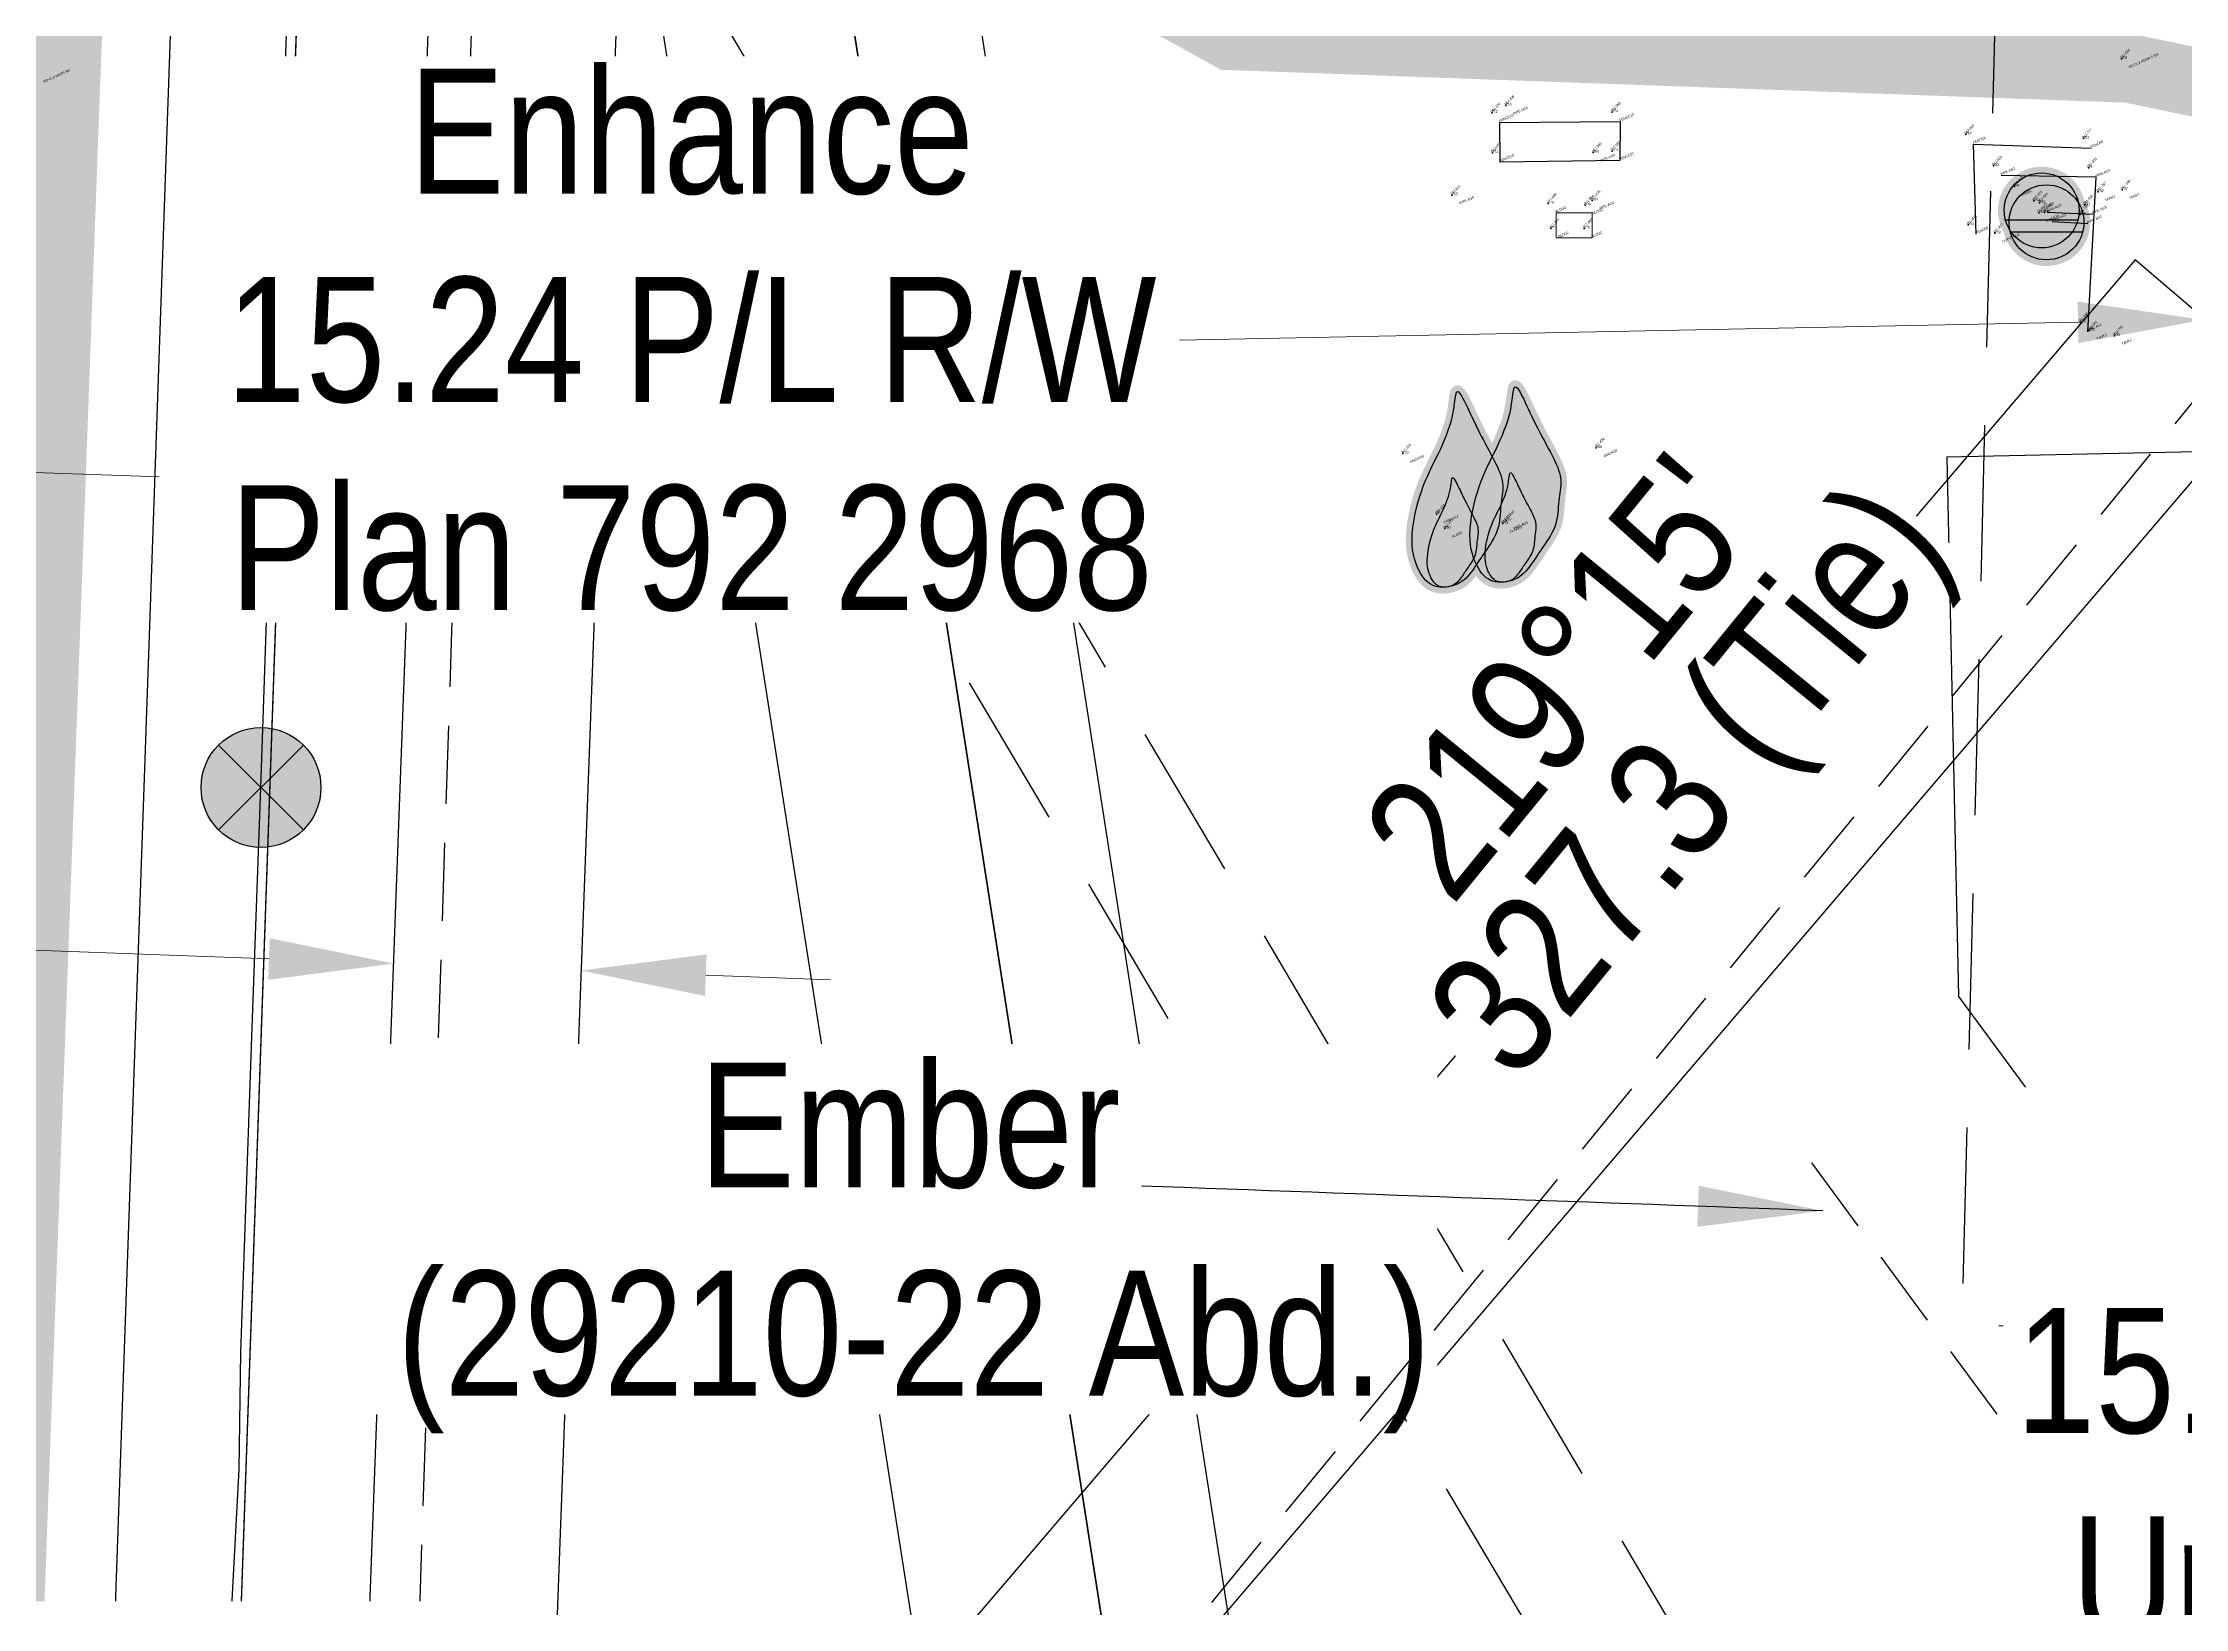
# Model space of a CAD drawing. Extents: x 337432 to 345408, y 5808486 to 5816348.
# Drawn here: x 337715.9 to 337887.4, y 5812136.5 to 5812261.9 of the extents above; entities that cross this region are included whole.
import ezdxf

# ---------------------------------------------------------------- set-up
doc = ezdxf.new("R2010")
doc.units = 0
doc.header["$LTSCALE"] = 5
doc.header["$PDSIZE"] = 0.5
for name, pattern in [('foc-ACCESSROAD', [3.75, 2.5, -1.25]), ('foc-FLOWLINE', [3.75, 2.5, -1.25]), ('foc-TIELINE', [1.875, 1.25, -0.625]), ('POWERLINE5', [7.8, 2.4, -0.6, 0.6, -0.6, 0.6, -0.6, 2.4]), ('UG_PIPE', [1.875, 1.25, -0.625])]:
    doc.linetypes.add(name, pattern=pattern)
doc.layers.get('Defpoints').update_dxf_attribs({"color": 9})
for name, color, linetype in [('AS-FENCE', 48, 'foc-FENCE'), ('AS-PIPE-AG', 44, 'Continuous'), ('AS-PIPE-UG', 44, 'UG_PIPE'), ('AS-PIPE-UG-T', 44, 'Continuous'), ('AS-POWER', 104, 'foc-POWER'), ('AS-POWER-EXISTING', 72, 'POWERLINE5'), ('AS-ROADS', 254, 'Continuous'), ('AS-SYMBOL', 7, 'Continuous'), ('C-FLOWLINE', 13, 'foc-FLOWLINE'), ('C-RW', 13, 'Continuous'), ('C-WS', 13, 'foc-ACCESSROAD'), ('F-RW', 190, 'Continuous'), ('L-BD', 7, 'Continuous'), ('L-SEC', 7, 'Continuous'), ('L-TIE', 7, 'foc-TIELINE'), ('L-TITLEDB', 4, 'Continuous')]:
    doc.layers.add(name, color=color, linetype=linetype)
for name, color, linetype, lineweight in [('AS-GENERAL', 48, 'Continuous', 18), ('C-FLOWLINE-T', 13, 'Continuous', 9), ('C-RW-T', 13, 'Continuous', 9), ('F-FLOWLINE-T', 190, 'Continuous', 9), ('F-RW-T', 190, 'Continuous', 9)]:
    doc.layers.add(name, color=color, linetype=linetype, lineweight=lineweight)
for name, color, linetype, plot in [('Z-DESCRIPTION-1409-18', 21, 'Continuous', False), ('Z-ELEVATION-1409-18', 21, 'Continuous', False), ('Z-MSPOINT-1409-18', 21, 'Continuous', False), ('Z-POINTNUMBER-1409-18', 21, 'Continuous', False)]:
    doc.layers.add(name, color=color, linetype=linetype, plot=plot)
doc.styles.add('80CG', font='', dxfattribs={"height": 10})
doc.styles.add('80L', font='', dxfattribs={"height": 10})
doc.styles.add('DESCRIPTION', font='', dxfattribs={"height": 2.5})
doc.styles.add('ELEVATION', font='', dxfattribs={"height": 2.5})
doc.styles.add('foc-LtypeFont', font='', dxfattribs={"height": 7.35})
doc.styles.add('POINTNUMBER', font='', dxfattribs={"height": 2.5})
doc.styles.get('80CG').set_extended_font_data('Arial Narrow')
doc.styles.get('80L').set_extended_font_data('Arial Narrow')
doc.styles.get('DESCRIPTION').set_extended_font_data('Arial Narrow')
doc.styles.get('ELEVATION').set_extended_font_data('Arial Narrow')
doc.styles.get('foc-LtypeFont').set_extended_font_data('Arial Narrow')
doc.styles.get('POINTNUMBER').set_extended_font_data('Arial Narrow')
doc.linetypes.add('foc-FENCE', pattern='A,10,-1,["X",foc-LtypeFont,S=0.2,R=0,X=-0.625,Y=-0.75],-1.24', length=12.24)
doc.linetypes.add('foc-POWER', pattern='A,6,-1,["P",foc-LtypeFont,S=0.2,R=0,X=-0.625,Y=-0.75],-1.24,4', length=12.24)
doc.linetypes.add('foc-POWER-NOLINE', pattern='A,0,-4,["P",foc-LtypeFont,S=0.2,R=0,X=-0.625,Y=-0.75],-8.24', length=12.24)
doc.dimstyles.new('Compass 5 000', dxfattribs={"dimscale": 5, "dimtxt": 9, "dimasz": 2, "dimexe": 0.2, "dimexo": 0.0625, "dimgap": 0.5, "dimtad": 0, "dimtih": 1, "dimtoh": 1, "dimzin": 0, "dimdsep": 46, "dimtxsty": '80CG', "dimcen": 0.1, "dimse1": 1, "dimse2": 1, "dimclrd": 256, "dimclrt": 256, "dimaunit": 1, "dimadec": 4, "dimazin": 0, "dimtfac": 0.06, "dimtofl": 0, "dimtmove": 0, "dimatfit": 1, "dimfxl": 0.2, "dimtolj": 1, "dimtzin": 0, "dimlwd": -1, "dimarcsym": 0})

# ---------------------------------------------------------------- blocks, each defined once
blk = doc.blocks.new('*D94')
at = {"layer": 'C-FLOWLINE-T', "transparency": 16777216}
for p, q in [((337759.58, 5812301.5), (337768.18, 5812306.59)), ((337733.7, 5812286.2), (337695.27, 5812263.47)), ((337695.27, 5812263.47), (337685.27, 5812263.47))]:
    blk.add_line(p, q, dxfattribs=at)
for points in [[(337758.73, 5812302.94), (337760.42, 5812300.07), (337750.97, 5812296.41)], [(337732.85, 5812287.63), (337734.55, 5812284.76), (337742.31, 5812291.29)]]:
    blk.add_solid(points, dxfattribs=at)
at = {"layer": 'Defpoints', "color": 0, "transparency": 16777216}
for p in [(337742.31, 5812291.29), (337821.45, 5812177.24), (337812.79, 5812172.12)]:
    blk.add_point(p, dxfattribs=at)
at = {"layer": 'C-FLOWLINE-T', "transparency": 16777216, "insert": (337630.27, 5812263.47), "char_height": 10, "attachment_point": 5, "style": '80CG', "bg_fill": 3, "box_fill_scale": 1.1, "bg_fill_color": 256, "bg_fill_true_color": 13158600, "bg_fill_transparency": 0}
blk.add_mtext('\\A1;Enhance\\P10.06 Flow Line R/W', dxfattribs=at)
blk = doc.blocks.new('*D129')
at = {"layer": 'C-RW-T', "transparency": 16777216}
for p, q in [((337914.03, 5812240.19), (337924.03, 5812240.39)), ((337878.83, 5812239.49), (337806.88, 5812238.05))]:
    blk.add_line(p, q, dxfattribs=at)
for points in [[(337914, 5812241.86), (337914.06, 5812238.52), (337904.03, 5812239.99)], [(337878.8, 5812241.15), (337878.86, 5812237.82), (337888.83, 5812239.69)]]:
    blk.add_solid(points, dxfattribs=at)
at = {"layer": 'Defpoints', "color": 0, "transparency": 16777216}
for p in [(337888.83, 5812239.69), (337890.76, 5812143.4), (337905.96, 5812143.7)]:
    blk.add_point(p, dxfattribs=at)
at = {"layer": 'C-RW-T', "transparency": 16777216, "insert": (337767.8, 5812238.05), "char_height": 10, "attachment_point": 5, "style": '80CG', "bg_fill": 3, "box_fill_scale": 1.1, "bg_fill_color": 256, "bg_fill_true_color": 13158600, "bg_fill_transparency": 0}
blk.add_mtext('\\A1;Enhance\\P15.24 P/L R/W\\PPlan 792 2968', dxfattribs=at)
blk = doc.blocks.new('*D154')
at = {"layer": 'C-RW-T', "transparency": 16777216}
for p, q in [((337798.7, 5812111.7), (337808.58, 5812113.29)), ((337764.15, 5812106.15), (337754.28, 5812104.56))]:
    blk.add_line(p, q, dxfattribs=at)
for points in [[(337798.44, 5812113.35), (337798.97, 5812110.06), (337788.83, 5812110.12)], [(337763.89, 5812107.79), (337764.41, 5812104.5), (337774.02, 5812107.74)]]:
    blk.add_solid(points, dxfattribs=at)
at = {"layer": 'Defpoints', "color": 0, "transparency": 16777216}
for p in [(337774.02, 5812107.74), (337789.66, 5812104.93), (337774.86, 5812102.55)]:
    blk.add_point(p, dxfattribs=at)
at = {"layer": 'C-RW-T', "transparency": 16777216, "insert": (337715.19, 5812104.56), "char_height": 10, "attachment_point": 5, "style": '80CG', "bg_fill": 3, "box_fill_scale": 1.1, "bg_fill_color": 256, "bg_fill_true_color": 13158600, "bg_fill_transparency": 0}
blk.add_mtext('\\A1;Enhance\\P15.00 P/L R/W\\PUnregistered\\PBy Compass', dxfattribs=at)
blk = doc.blocks.new('*D171')
at = {"layer": 'C-RW-T', "transparency": 16777216}
for p, q in [((337963.76, 5812245.29), (337964.11, 5812255.28)), ((337962.5, 5812210.31), (337960.18, 5812145.72)), ((337960.18, 5812145.72), (337950.18, 5812145.72))]:
    blk.add_line(p, q, dxfattribs=at)
for points in [[(337962.09, 5812245.35), (337965.42, 5812245.23), (337963.4, 5812235.3)], [(337960.83, 5812210.37), (337964.17, 5812210.25), (337962.86, 5812220.31)]]:
    blk.add_solid(points, dxfattribs=at)
at = {"layer": 'Defpoints', "color": 0, "transparency": 16777216}
for p in [(337963.4, 5812235.3), (337997.21, 5812234.08), (337996.67, 5812219.09)]:
    blk.add_point(p, dxfattribs=at)
at = {"layer": 'C-RW-T', "transparency": 16777216, "insert": (337911.09, 5812145.72), "char_height": 10, "attachment_point": 5, "style": '80CG', "bg_fill": 3, "box_fill_scale": 1.1, "bg_fill_color": 256, "bg_fill_true_color": 13158600, "bg_fill_transparency": 0}
blk.add_mtext('\\A1;Enhance \\P15.00 P/L R/W\\PUnregistered \\PBy Compass', dxfattribs=at)
blk = doc.blocks.new('*D181')
at = {"layer": 'Defpoints', "color": 0, "transparency": 16777216}
for p in [(337695.17, 5812228.16), (337691.97, 5812136.97), (337702.02, 5812136.61)]:
    blk.add_point(p, dxfattribs=at)
at = {"layer": 'F-FLOWLINE-T', "transparency": 16777216}
for p, q in [((337685.17, 5812228.51), (337663.87, 5812229.26)), ((337715.21, 5812227.46), (337725.21, 5812227.11))]:
    blk.add_line(p, q, dxfattribs=at)
for points in [[(337685.23, 5812230.18), (337685.11, 5812226.85), (337695.17, 5812228.16)], [(337715.27, 5812229.13), (337715.15, 5812225.79), (337705.22, 5812227.81)]]:
    blk.add_solid(points, dxfattribs=at)
at = {"layer": 'F-FLOWLINE-T', "transparency": 16777216, "insert": (337608.87, 5812229.26), "char_height": 10, "attachment_point": 5, "style": '80CG'}
blk.add_mtext('\\A1;10.06 Flow Line R/W', dxfattribs=at)
blk = doc.blocks.new('*D190')
at = {"layer": 'Defpoints', "color": 0, "transparency": 16777216}
for p in [(337744.47, 5812201.78), (337759.47, 5812201.23), (337758.96, 5812187.59)]:
    blk.add_point(p, dxfattribs=at)
at = {"layer": 'F-RW-T', "transparency": 16777216}
for p, q in [((337733.97, 5812188.52), (337683.82, 5812190.38)), ((337768.95, 5812187.22), (337778.95, 5812186.85))]:
    blk.add_line(p, q, dxfattribs=at)
for points in [[(337734.03, 5812190.18), (337733.91, 5812186.85), (337743.96, 5812188.15)], [(337769.02, 5812188.88), (337768.89, 5812185.55), (337758.96, 5812187.59)]]:
    blk.add_solid(points, dxfattribs=at)
at = {"layer": 'F-RW-T', "transparency": 16777216, "insert": (337644.73, 5812190.38), "char_height": 10, "attachment_point": 5, "style": '80CG'}
blk.add_mtext('\\A1;Chain Lakes\\P15.00 P/L R/W\\PPlan 032 1852', dxfattribs=at)
blk = doc.blocks.new('FLARE')
h = blk.add_hatch(color=255)
h.dxf.hatch_style = 1
h.paths.add_polyline_path([(0.163, 2.409, 0.114147), (0.125, 2.434), (0.109, 2.439, 0.261551), (0.012, 2.423), (0, 2.413, 0.131268), (-0.031, 2.371), (-0.04, 2.346, 0.041497), (-0.045, 2.33), (-0.053, 2.292, 0.015174), (-0.054, 2.286), (-0.061, 2.237, 0.004376), (-0.061, 2.236), (-0.068, 2.178), (-0.077, 2.114), (-0.087, 2.047), (-0.101, 1.977), (-0.118, 1.906), (-0.14, 1.833), (-0.165, 1.759), (-0.193, 1.684), (-0.223, 1.609), (-0.256, 1.534), (-0.289, 1.46), (-0.324, 1.388), (-0.358, 1.317), (-0.393, 1.247, 0.000505), (-0.393, 1.247), (-0.428, 1.176, 0.002398), (-0.428, 1.175), (-0.463, 1.104, 0.004177), (-0.464, 1.102), (-0.497, 1.029, 0.005735), (-0.498, 1.027), (-0.531, 0.951, 0.006994), (-0.532, 0.948), (-0.564, 0.869, 0.00791), (-0.565, 0.866), (-0.596, 0.781, 0.008323), (-0.597, 0.778), (-0.627, 0.688, 0.008095), (-0.628, 0.684), (-0.656, 0.59, 0.008067), (-0.656, 0.587), (-0.682, 0.489, 0.008387), (-0.682, 0.486), (-0.704, 0.386, 0.009056), (-0.705, 0.383), (-0.723, 0.283, 0.010123), (-0.724, 0.279), (-0.738, 0.181, 0.011689), (-0.739, 0.176), (-0.748, 0.081, 0.013925), (-0.748, 0.075), (-0.752, -0.017, 0.016488), (-0.752, -0.023), (-0.749, -0.11, 0.017255), (-0.749, -0.117), (-0.741, -0.198, 0.01735), (-0.74, -0.205), (-0.728, -0.28, 0.017311), (-0.726, -0.287), (-0.71, -0.357, 0.01715), (-0.708, -0.364), (-0.687, -0.429, 0.016886), (-0.685, -0.435), (-0.662, -0.495, 0.016546), (-0.659, -0.501), (-0.634, -0.556, 0.016164), (-0.631, -0.562), (-0.604, -0.611, 0.016329), (-0.6, -0.617), (-0.572, -0.661, 0.018828), (-0.568, -0.667), (-0.538, -0.707, 0.022087), (-0.533, -0.714), (-0.502, -0.748, 0.025345), (-0.495, -0.755), (-0.463, -0.785, 0.028234), (-0.454, -0.792), (-0.42, -0.817, 0.030298), (-0.409, -0.823), (-0.373, -0.843, 0.031129), (-0.362, -0.848), (-0.324, -0.864, 0.030544), (-0.312, -0.867), (-0.272, -0.878, 0.028465), (-0.26, -0.88), (-0.217, -0.887, 0.025311), (-0.207, -0.888), (-0.162, -0.89, 0.02283), (-0.153, -0.89), (-0.107, -0.887, 0.021226), (-0.099, -0.887), (-0.052, -0.88, 0.020401), (-0.044, -0.879), (0.002, -0.869, 0.020299), (0.01, -0.867), (0.055, -0.853, 0.020911), (0.063, -0.85), (0.106, -0.833, 0.022277), (0.114, -0.83), (0.154, -0.809, 0.023712), (0.163, -0.804), (0.2, -0.781, 0.022408), (0.207, -0.776), (0.242, -0.749, 0.01993), (0.248, -0.744), (0.28, -0.716, 0.017146), (0.285, -0.711), (0.314, -0.68, 0.014211), (0.318, -0.676), (0.345, -0.645, 0.011221), (0.348, -0.641), (0.374, -0.609, 0.008212), (0.376, -0.606), (0.4, -0.573, 0.005172), (0.402, -0.571), (0.425, -0.538, 0.002523), (0.425, -0.537), (0.448, -0.505, 0.001671), (0.448, -0.504), (0.47, -0.472, 0.001229), (0.471, -0.472), (0.492, -0.439, 0.00075), (0.493, -0.439), (0.514, -0.406, 0.00026), (0.515, -0.406), (0.537, -0.373), (0.56, -0.339), (0.583, -0.304), (0.608, -0.267), (0.634, -0.229, 0.001311), (0.634, -0.228), (0.661, -0.188, 0.003726), (0.662, -0.187), (0.689, -0.145, 0.006065), (0.691, -0.143), (0.717, -0.101, 0.008452), (0.719, -0.098), (0.744, -0.054, 0.010991), (0.746, -0.05), (0.77, -0.005, 0.013767), (0.772, 0), (0.793, 0.046, 0.016839), (0.795, 0.053), (0.813, 0.099, 0.019104), (0.815, 0.107), (0.829, 0.154, 0.016987), (0.83, 0.161), (0.841, 0.209, 0.013636), (0.842, 0.214), (0.849, 0.263, 0.010244), (0.85, 0.267), (0.855, 0.315, 0.006846), (0.856, 0.317), (0.86, 0.365, 0.003419), (0.86, 0.367), (0.863, 0.414), (0.867, 0.46), (0.871, 0.503), (0.876, 0.545), (0.881, 0.586), (0.887, 0.628, 0.001278), (0.887, 0.629), (0.893, 0.67, 0.004735), (0.893, 0.672), (0.898, 0.712, 0.008354), (0.899, 0.715), (0.902, 0.755, 0.012059), (0.902, 0.76), (0.904, 0.8, 0.015712), (0.904, 0.806), (0.903, 0.846, 0.018457), (0.903, 0.853), (0.899, 0.893, 0.018102), (0.898, 0.9), (0.891, 0.94, 0.016533), (0.89, 0.946), (0.88, 0.987, 0.014576), (0.878, 0.992), (0.866, 1.034, 0.012435), (0.864, 1.038), (0.849, 1.081, 0.010283), (0.847, 1.085), (0.829, 1.13, 0.00824), (0.828, 1.133), (0.807, 1.18, 0.00638), (0.806, 1.182), (0.782, 1.232, 0.004735), (0.781, 1.234), (0.755, 1.286, 0.003388), (0.755, 1.287), (0.727, 1.341, 0.002345), (0.726, 1.342), (0.697, 1.398, 0.001492), (0.696, 1.399), (0.666, 1.455, 0.000746), (0.666, 1.456), (0.635, 1.513), (0.604, 1.569), (0.575, 1.625), (0.546, 1.678), (0.52, 1.729), (0.495, 1.779), (0.471, 1.827), (0.448, 1.875), (0.425, 1.923), (0.401, 1.973), (0.377, 2.023), (0.353, 2.076, 0.000332), (0.353, 2.076), (0.327, 2.132, 0.001849), (0.326, 2.132), (0.3, 2.188, 0.0038), (0.299, 2.189), (0.273, 2.242, 0.006473), (0.272, 2.244), (0.246, 2.293, 0.010865), (0.244, 2.297), (0.22, 2.338, 0.019524), (0.215, 2.345), (0.193, 2.377, 0.041077), (0.183, 2.389)])
at = {"color": 48, "flags": 128}
for points in [[(0.109, -0.72), (0.069, -0.74), (0.026, -0.758), (-0.019, -0.771), (-0.065, -0.781), (-0.112, -0.788), (-0.158, -0.79), (-0.203, -0.788), (-0.246, -0.782), (-0.287, -0.771), (-0.325, -0.755), (-0.361, -0.735), (-0.395, -0.711), (-0.428, -0.681), (-0.458, -0.647), (-0.488, -0.608), (-0.516, -0.563), (-0.543, -0.514), (-0.569, -0.459), (-0.592, -0.399), (-0.612, -0.334), (-0.629, -0.264), (-0.642, -0.188), (-0.649, -0.107), (-0.652, -0.021), (-0.648, 0.071), (-0.639, 0.167), (-0.625, 0.265), (-0.607, 0.365), (-0.585, 0.464), (-0.56, 0.562), (-0.532, 0.656), (-0.502, 0.747), (-0.472, 0.831), (-0.439, 0.911), (-0.406, 0.987), (-0.373, 1.06), (-0.338, 1.132), (-0.304, 1.202), (-0.269, 1.273), (-0.233, 1.345), (-0.198, 1.418), (-0.164, 1.494), (-0.131, 1.57), (-0.1, 1.648), (-0.071, 1.725), (-0.045, 1.803), (-0.022, 1.88), (-0.003, 1.955), (0.011, 2.029), (0.022, 2.1), (0.031, 2.165), (0.038, 2.223), (0.045, 2.272), (0.053, 2.31), (0.063, 2.335), (0.075, 2.345), (0.091, 2.339), (0.111, 2.319), (0.133, 2.287), (0.158, 2.246), (0.183, 2.197), (0.21, 2.144), (0.236, 2.089), (0.262, 2.034), (0.287, 1.981), (0.311, 1.93), (0.334, 1.88), (0.358, 1.832), (0.381, 1.783), (0.406, 1.734), (0.431, 1.684), (0.458, 1.632), (0.486, 1.578), (0.516, 1.522), (0.547, 1.465), (0.578, 1.408), (0.608, 1.351), (0.638, 1.295), (0.666, 1.241), (0.692, 1.189), (0.715, 1.139), (0.736, 1.092), (0.755, 1.048), (0.77, 1.005), (0.783, 0.963), (0.792, 0.923), (0.799, 0.883), (0.803, 0.843), (0.804, 0.804), (0.803, 0.764), (0.799, 0.724), (0.794, 0.684), (0.788, 0.642), (0.782, 0.6), (0.776, 0.557), (0.771, 0.513), (0.767, 0.468), (0.764, 0.421), (0.76, 0.374), (0.756, 0.326), (0.75, 0.278), (0.743, 0.23), (0.733, 0.182), (0.719, 0.134), (0.702, 0.087), (0.681, 0.041), (0.658, -0.004), (0.632, -0.048), (0.606, -0.091), (0.579, -0.132), (0.552, -0.172), (0.525, -0.211), (0.5, -0.248), (0.477, -0.283), (0.454, -0.317), (0.431, -0.351), (0.409, -0.383), (0.388, -0.416), (0.366, -0.448), (0.343, -0.481), (0.32, -0.514), (0.296, -0.547), (0.27, -0.579), (0.242, -0.611), (0.213, -0.641), (0.181, -0.67), (0.147, -0.696)], [(0.018, -0.749), (-0.005, -0.76), (-0.029, -0.77), (-0.054, -0.778), (-0.08, -0.783), (-0.106, -0.787), (-0.132, -0.788), (-0.157, -0.787), (-0.181, -0.783), (-0.204, -0.777), (-0.225, -0.769), (-0.246, -0.758), (-0.265, -0.744), (-0.283, -0.727), (-0.3, -0.708), (-0.317, -0.686), (-0.332, -0.661), (-0.348, -0.633), (-0.362, -0.603), (-0.375, -0.569), (-0.386, -0.533), (-0.396, -0.493), (-0.403, -0.451), (-0.407, -0.406), (-0.408, -0.357), (-0.406, -0.306), (-0.401, -0.252), (-0.394, -0.197), (-0.383, -0.142), (-0.371, -0.086), (-0.357, -0.031), (-0.341, 0.022), (-0.325, 0.072), (-0.308, 0.12), (-0.29, 0.165), (-0.271, 0.207), (-0.252, 0.248), (-0.233, 0.288), (-0.213, 0.328), (-0.194, 0.367), (-0.174, 0.407), (-0.155, 0.449), (-0.135, 0.491), (-0.117, 0.534), (-0.099, 0.577), (-0.083, 0.62), (-0.068, 0.664), (-0.056, 0.707), (-0.045, 0.749), (-0.037, 0.791), (-0.031, 0.83), (-0.026, 0.867), (-0.022, 0.899), (-0.018, 0.927), (-0.014, 0.948), (-0.008, 0.962), (-0.001, 0.968), (0.008, 0.964), (0.019, 0.953), (0.031, 0.935), (0.045, 0.912), (0.059, 0.885), (0.074, 0.855), (0.089, 0.824), (0.103, 0.793), (0.117, 0.764), (0.131, 0.735), (0.144, 0.707), (0.157, 0.68), (0.17, 0.653), (0.184, 0.625), (0.198, 0.597), (0.213, 0.568), (0.229, 0.538), (0.246, 0.507), (0.263, 0.475), (0.28, 0.443), (0.297, 0.411), (0.314, 0.38), (0.329, 0.349), (0.344, 0.32), (0.357, 0.292), (0.369, 0.266), (0.379, 0.241), (0.388, 0.217), (0.395, 0.194), (0.4, 0.171), (0.404, 0.149), (0.406, 0.126), (0.407, 0.104), (0.406, 0.082), (0.404, 0.06), (0.401, 0.037), (0.398, 0.014), (0.395, -0.009), (0.391, -0.034), (0.388, -0.058), (0.386, -0.084), (0.384, -0.11), (0.382, -0.136), (0.38, -0.163), (0.377, -0.19), (0.373, -0.217), (0.367, -0.244), (0.359, -0.271), (0.349, -0.297), (0.338, -0.323), (0.325, -0.348), (0.311, -0.373), (0.296, -0.397), (0.281, -0.42), (0.265, -0.442), (0.251, -0.464), (0.237, -0.484), (0.223, -0.504), (0.211, -0.523), (0.198, -0.542), (0.186, -0.56), (0.174, -0.579), (0.161, -0.597), (0.149, -0.615), (0.136, -0.633), (0.122, -0.652), (0.108, -0.67), (0.092, -0.688), (0.076, -0.705), (0.058, -0.721), (0.039, -0.736)]]:
    blk.add_lwpolyline(points, close=True, dxfattribs=at)
blk = doc.blocks.new('RISER')
h = blk.add_hatch(color=255)
h.dxf.hatch_style = 1
edge = h.paths.add_edge_path()
edge.add_arc((0, 0), 0.7, 0, 360)
blk.add_hatch(color=48).paths.add_polyline_path([(0.581, -0.15), (-0.581, -0.15, 0.774597)])
at = {"color": 48}
blk.add_line((-0.581, -0.15), (0.581, -0.15), dxfattribs=at)
blk.add_circle((0, 0), 0.6, dxfattribs=at)
blk = doc.blocks.new('POWERPOLE')
h = blk.add_hatch(color=255)
edge = h.paths.add_edge_path()
edge.add_arc((0, 0), 0.96, 0, 360)
at = {"linetype": 'Continuous'}
for p, q in [((0.679, -0.679), (-0.679, 0.679)), ((-0.679, -0.679), (0.679, 0.679))]:
    blk.add_line(p, q, dxfattribs=at)
blk.add_circle((0, 0), 0.96, dxfattribs=at)

msp = doc.modelspace()

# ---------------------------------------------------------------- linework, layer by layer
at = {"layer": 'AS-FENCE', "flags": 128}
msp.add_lwpolyline([(337832.572, 5812252.305), (337832.526, 5812255.5), (337842.166, 5812255.561), (337842.146, 5812252.441)], close=True, dxfattribs=at)
msp.add_lwpolyline([(337870.668, 5812246.544), (337870.469, 5812253.767), (337879.882, 5812253.438)], dxfattribs=at)
at = {"layer": 'AS-GENERAL', "flags": 128}
msp.add_lwpolyline([(337837.035, 5812248.252), (337839.924, 5812248.252), (337839.924, 5812246.251), (337837.035, 5812246.251)], close=True, dxfattribs=at)
at = {"layer": 'AS-PIPE-AG', "flags": 128}
for points in [[(337879.615, 5812238.736), (337880.291, 5812251.101), (337872.676, 5812251.248)], [(337879.978, 5812248.132), (337876.365, 5812248.296)], [(337879.61, 5812247.374), (337876.766, 5812247.526)]]:
    msp.add_lwpolyline(points, dxfattribs=at)
at = {"layer": 'AS-PIPE-UG', "flags": 128}
for points in [[(337748.829, 5812015.79), (337742.379, 5812023.908), (337755.322, 5812419.463), (337840.874, 5812425.099)], [(337857.491, 5812172.187), (338009.904, 5811965.302)]]:
    msp.add_lwpolyline(points, dxfattribs=at)
at = {"layer": 'AS-POWER', "linetype": 'foc-POWER-NOLINE', "flags": 128}
msp.add_lwpolyline([(337728.041, 5812018.975), (337730.309, 5812111.799), (337730.804, 5812132.677), (337731.19, 5812140.172), (337731.593, 5812147.648), (337731.727, 5812157.042), (337732.594, 5812182.274), (337733.34, 5812202.249), (337736.572, 5812297.829), (337759.797, 5812922.938)], dxfattribs=at)
at = {"layer": 'AS-ROADS', "flags": 128}
msp.add_lwpolyline([(337706.913, 5812011.958, 9, 9, 0), (337715.964, 5812258.658, 9, 9, 0), (337718.032, 5812311.523, 9, 9, 0), (337719.524, 5812364.147, 8.998, 8.998, 0), (337739.07, 5812922.795, 8.998, 8.998, 0)], format="xyseb", dxfattribs=at)
at = {"layer": 'AS-ROADS', "const_width": 5.5, "flags": 128}
msp.add_lwpolyline([(337717.921, 5812308.674), (337751.929, 5812309.223), (337760.897, 5812305.252), (337779.041, 5812291.503), (337792.48, 5812272.664), (337810.963, 5812262.434), (337882.939, 5812259.822), (337900.787, 5812256.105), (337925.472, 5812242.489), (337949.648, 5812218.69), (337981.245, 5812184.953), (338015.731, 5812147.458), (338034.261, 5812124.62), (338042.316, 5812101.147), (338042.753, 5812081.994), (338042.856, 5812051.657), (338043.287, 5812016.008), (338042.124, 5811997.349)], dxfattribs=at)
at = {"layer": 'C-FLOWLINE', "flags": 128}
msp.add_lwpolyline([(337907.259, 5812012.581), (337919.036, 5812012.211), (337738.527, 5812317.446), (337737.872, 5812298.793)], close=True, dxfattribs=at)
at = {"layer": 'C-RW', "flags": 128}
msp.add_lwpolyline([(337797.798, 5812921.763), (337786.187, 5812407.416), (337932.906, 5812399.598), (337932.323, 5812389.557), (337786.002, 5812397.231), (337783.943, 5812308.263), (337829.635, 5812015.022), (337819.417, 5812015.344), (337773.854, 5812307.609), (337777.743, 5812478.996), (337781.32, 5812632.654), (337787.71, 5812922.082)], dxfattribs=at)
for points in [[(337883.399, 5812244.493), (337772.843, 5812115.074), (337788.733, 5812016.255), (337804, 5812015.775), (337788.751, 5812110.607), (337894.802, 5812234.752)], [(337946.867, 5812011.336), (337967.025, 5812010.702), (337958.268, 5812098.465), (337889.106, 5812192.289), (337888.308, 5812229.132), (337888.308, 5812229.132), (337868.318, 5812228.699), (337868.318, 5812228.699), (337869.252, 5812185.523), (337938.916, 5812091.019), (337946.867, 5812011.336)]]:
    msp.add_lwpolyline(points, close=True, dxfattribs=at)
at = {"layer": 'C-WS', "flags": 128}
msp.add_lwpolyline([(337872.3, 5812268.745), (337869.534, 5812159.228), (337980.17, 5812156.81), (337982.59, 5812266.672)], close=True, dxfattribs=at)
at = {"layer": 'F-RW', "flags": 128}
for points in [[(337737.657, 5812017.929), (337753.081, 5812433.944), (337846.715, 5812440.243), (337847.768, 5812425.294), (337767.605, 5812419.895), (337752.648, 5812017.478)], [(337804.208, 5812015.822), (337758.687, 5812306.565), (337759.876, 5812352.375), (337830.137, 5812348.695), (337829.295, 5812333.693), (337774.538, 5812336.54), (337773.854, 5812307.609), (337819.417, 5812015.344)]]:
    msp.add_lwpolyline(points, close=True, dxfattribs=at)
at = {"layer": 'L-SEC'}
msp.add_lwpolyline([(338523.888, 5811993.191), (337717.551, 5812018.547), (337749.225, 5812923.316)], dxfattribs=at)
at = {"layer": 'L-TITLEDB', "flags": 128}
msp.add_lwpolyline([(337759.271, 5812922.998), (337727.597, 5812018.231)], dxfattribs=at)
msp.add_lwpolyline([(337727.597, 5812018.231), (338121.893, 5812005.832), (338128.922, 5812229.353), (337899.314, 5812237.598), (337902.44, 5812321.85), (337898.335, 5812321.995), (337901.688, 5812416.326), (337741.697, 5812421.011)], close=True, dxfattribs=at)
at = {"layer": 'Z-MSPOINT-1409-18'}
for p in [(337882.319, 5812260.586, 912.094), (337831.894, 5812256.263, 912.745), (337833.015, 5812256.856, 912.719), (337841.536, 5812256.324, 912.47), (337869.846, 5812254.53, 912.419), (337879.261, 5812254.2, 912.187), (337831.94, 5812253.067, 912.488), (337840.015, 5812253.087, 912.374), (337841.516, 5812253.203, 912.462), (337872.053, 5812252.01, 912.32), (337873.745, 5812250.359, 912.258), (337879.67, 5812251.863, 912.313), (337828.696, 5812249.673, 912.425), (337836.404, 5812249.013, 912.319), (337839.379, 5812248.881, 912.365), (337839.923, 5812249.256, 912.346), (337875.295, 5812249.212, 912.285), (337875.743, 5812249.057, 912.294), (337879.357, 5812248.893, 912.248), (337880.415, 5812249.927, 912.197), (337882.353, 5812250.096, 912.256), (337836.629, 5812247.005, 912.284), (337839.294, 5812247.012, 912.37), (337870.045, 5812247.305, 912.282), (337875.682, 5812248.257, 912.285), (337876.144, 5812248.287, 912.29), (337878.989, 5812248.135, 912.199), (337872.178, 5812246.616, 912.287), (337878.994, 5812239.495, 912.252), (337879.731, 5812238.827, 912.211), (337881.737, 5812238.42, 912.115), (337824.762, 5812228.975, 911.775), (337840.249, 5812229.429, 911.888), (337827.463, 5812224.13, 911.644), (337828.127, 5812222.977, 911.689), (337832.762, 5812223.371, 911.793), (337833.037, 5812223.635, 911.756), (337833.098, 5812213.704, 911.627)]:
    msp.add_point(p, dxfattribs=at)

# ---------------------------------------------------------------- block references
at = {"layer": 'AS-POWER-EXISTING', "xscale": 4.998911300000001, "yscale": 4.998911300000001, "zscale": 4.998911300000001}
msp.add_blockref('POWERPOLE', (337733.34, 5812202.249), dxfattribs=at)

# ---------------------------------------------------------------- texts
at = {"layer": 'Z-DESCRIPTION-1409-18', "style": 'DESCRIPTION'}
for s, height, p in [('RD-CL2 HGGR 5.5M', 0.19996, (337882.939, 5812259.822)), ('RD-CL3 HGPR 9M', 0.19996, (337715.964, 5812258.658)), ('FENCE10', 0.2, (337832.526, 5812255.5)), ('PIPE-AG5', 0.2, (337833.646, 5812256.093)), ('FENCE10', 0.2, (337842.166, 5812255.561)), ('FENCE8', 0.2, (337870.469, 5812253.767)), ('FENCE8', 0.2, (337879.882, 5812253.438)), ('FENCE10', 0.2, (337832.572, 5812252.305)), ('PIPE-AG4', 0.2, (337840.645, 5812252.325)), ('FENCE10', 0.2, (337842.146, 5812252.441)), ('PIPE-AG1', 0.2, (337872.676, 5812251.248)), ('PIPE-AG1', 0.2, (337880.291, 5812251.101)), ('PIPE-AG4', 0.2, (337829.328, 5812248.912)), ('BLDG2', 0.2, (337837.035, 5812248.252)), ('PIPE-AG4', 0.2, (337840.553, 5812248.495)), ('PANEL', 0.2, (337874.367, 5812249.597)), ('RISER17', 0.2, (337875.917, 5812248.451)), ('PIPE-AG3', 0.2, (337876.365, 5812248.296)), ('PIPE-AG3', 0.2, (337879.978, 5812248.132)), ('TANK1', 0.2, (337881.036, 5812249.165)), ('TANK1', 0.2, (337882.973, 5812249.334)), ('BLDG2', 0.2, (337840.009, 5812248.12)), ('FENCE8', 0.2, (337870.668, 5812246.544)), ('RISER16', 0.2, (337876.304, 5812247.496)), ('PIPE-AG2', 0.2, (337876.766, 5812247.526)), ('PIPE-AG2', 0.2, (337879.61, 5812247.374)), ('BLDG2', 0.2, (337837.26, 5812246.244)), ('BLDG2', 0.2, (337839.924, 5812246.251)), ('LIGHTPOLE', 0.2, (337872.801, 5812245.855)), ('PIPE-AG1', 0.2, (337879.615, 5812238.736)), ('TANK1', 0.2, (337880.352, 5812238.068)), ('TANK1', 0.2, (337882.357, 5812237.661)), ('ANCHOR', 0.2, (337825.395, 5812228.218)), ('ANCHOR', 0.2, (337840.879, 5812228.672)), ('PIPE-AG4', 0.2, (337828.096, 5812223.374)), ('FLARE2', 0.2, (337833.393, 5812222.615)), ('PIPE-AG5', 0.2, (337833.668, 5812222.879)), ('FLARE', 0.2, (337828.76, 5812222.222)), ('ANCHOR', 0.2, (337833.729, 5812212.951))]:
    msp.add_text(s, height=height, rotation=24, dxfattribs=at).set_placement(p)
at = {"layer": 'Z-ELEVATION-1409-18', "style": 'ELEVATION'}
for s, p in [('911.684', (337882.319, 5812260.586)), ('912.308', (337833.015, 5812256.856)), ('912.334', (337831.894, 5812256.263)), ('912.059', (337841.536, 5812256.324)), ('912.077', (337831.94, 5812253.067)), ('911.963', (337840.015, 5812253.087)), ('912.051', (337841.516, 5812253.203)), ('912.008', (337869.846, 5812254.53)), ('911.777', (337879.261, 5812254.2)), ('911.910', (337872.053, 5812252.01)), ('911.903', (337879.67, 5812251.863)), ('912.014', (337828.696, 5812249.673)), ('911.848', (337873.745, 5812250.359)), ('911.787', (337880.415, 5812249.927)), ('911.846', (337882.353, 5812250.096)), ('911.909', (337836.404, 5812249.013)), ('911.954', (337839.379, 5812248.881)), ('911.935', (337839.923, 5812249.256)), ('911.875', (337875.295, 5812249.212)), ('911.875', (337875.682, 5812248.257)), ('911.884', (337875.743, 5812249.057)), ('911.880', (337876.144, 5812248.287)), ('911.789', (337878.989, 5812248.135)), ('911.838', (337879.357, 5812248.893)), ('911.874', (337836.629, 5812247.005)), ('911.959', (337839.294, 5812247.012)), ('911.872', (337870.045, 5812247.305)), ('911.877', (337872.178, 5812246.616)), ('911.842', (337878.994, 5812239.495)), ('911.801', (337879.731, 5812238.827)), ('911.705', (337881.737, 5812238.42)), ('911.478', (337840.249, 5812229.429)), ('911.365', (337824.762, 5812228.975)), ('911.234', (337827.463, 5812224.13)), ('911.279', (337828.127, 5812222.977)), ('911.383', (337832.762, 5812223.371)), ('911.346', (337833.037, 5812223.635)), ('911.217', (337833.098, 5812213.704))]:
    msp.add_text(s, height=0.2, rotation=44.99999, dxfattribs=at).set_placement(p)
at = {"layer": 'Z-POINTNUMBER-1409-18', "style": 'POINTNUMBER'}
for s, p in [('709', (337882.319, 5812260.586)), ('772', (337831.894, 5812256.263)), ('766', (337833.015, 5812256.856)), ('773', (337841.536, 5812256.324)), ('752', (337869.846, 5812254.53)), ('753', (337879.261, 5812254.2)), ('771', (337831.94, 5812253.067)), ('765', (337840.015, 5812253.087)), ('774', (337841.516, 5812253.203)), ('742', (337872.053, 5812252.01)), ('744', (337873.745, 5812250.359)), ('741', (337879.67, 5812251.863)), ('763', (337828.696, 5812249.673)), ('778', (337836.404, 5812249.013)), ('775', (337839.379, 5812248.881)), ('764', (337839.923, 5812249.256)), ('750', (337875.295, 5812249.212)), ('748', (337875.743, 5812249.057)), ('747', (337879.357, 5812248.893)), ('738', (337880.415, 5812249.927)), ('737', (337882.353, 5812250.096)), ('777', (337836.629, 5812247.005)), ('776', (337839.294, 5812247.012)), ('751', (337870.045, 5812247.305)), ('749', (337875.682, 5812248.257)), ('746', (337876.144, 5812248.287)), ('745', (337878.989, 5812248.135)), ('743', (337872.178, 5812246.616)), ('740', (337878.994, 5812239.495)), ('739', (337879.731, 5812238.827)), ('736', (337881.737, 5812238.42)), ('770', (337824.762, 5812228.975)), ('768', (337840.249, 5812229.429)), ('762', (337827.463, 5812224.13)), ('760', (337828.127, 5812222.977)), ('761', (337832.762, 5812223.371)), ('767', (337833.037, 5812223.635)), ('769', (337833.098, 5812213.704))]:
    msp.add_text(s, height=0.2, dxfattribs=at).set_placement(p)

# ---------------------------------------------------------------- next in the draw order: texts
at = {"layer": 'AS-PIPE-UG-T', "insert": (337743.818, 5812180.22), "char_height": 9.99787, "attachment_point": 1, "style": '80L', "bg_fill": 3, "box_fill_scale": 1.15, "bg_fill_color": 256, "bg_fill_true_color": 256, "bg_fill_transparency": 0}
msp.add_mtext_dynamic_manual_height_columns('\\pi24.61502;Ember \\P\\pi0.41144;(29210-22 Abd.)', width=82.21073, gutter_width=49.989, heights=[0], dxfattribs=at)

# ---------------------------------------------------------------- next in the draw order: linework, layer by layer
at = {"layer": 'L-TIE'}
msp.add_line((337696.745, 5811999.079), (337903.84, 5812252.442), dxfattribs=at)

# ---------------------------------------------------------------- next in the draw order: leaders
at = {"layer": 'AS-PIPE-UG-T', "path_type": 1}
msp.add_leader([(337858.397, 5812168.351), (337803.846, 5812170.329)], dimstyle='Compass 5 000', override={"dimgap": 0.5, "dimtad": 0}, dxfattribs=at)

# ---------------------------------------------------------------- next in the draw order: texts
at = {"layer": 'L-BD', "insert": (337815.885, 5812192.778), "char_height": 9.99782, "width": 54.78793, "attachment_point": 1, "rotation": 50.738, "line_spacing_factor": 0.775805, "style": '80L', "bg_fill": 3, "box_fill_scale": 1.1, "bg_fill_color": 256, "bg_fill_transparency": 0}
msp.add_mtext("\\pi8.02233;219°15' \\P\\pi0.27845;327.3 (Tie)", dxfattribs=at)

# ---------------------------------------------------------------- next in the draw order: dimensions: what is measured, and where the dimension line sits
at = {"layer": 'C-FLOWLINE-T'}
dim = msp.add_linear_dim(base=(337742.31, 5812291.29), p1=(337821.453, 5812177.243), p2=(337812.794, 5812172.121), angle=210.60306, text='Enhance\\P10.06 Flow Line R/W', dimstyle='Compass 5 000', override={"dimtxt": 10, "dimtfill": 1}, dxfattribs=at)
dim.commit()
dim.dimension.update_dxf_attribs({"geometry": '*D94', "text_midpoint": (337630.27, 5812263.467), "dimtype": 161})

# ---------------------------------------------------------------- next in the draw order: dimensions: what is measured, and where the dimension line sits
at = {"layer": 'C-RW-T'}
dim = msp.add_linear_dim(base=(337888.829, 5812239.687), p1=(337905.961, 5812143.704), p2=(337890.757, 5812143.399), angle=181.1471, text='Enhance\\P15.24 P/L R/W\\PPlan 792 2968', dimstyle='Compass 5 000', override={"dimtxt": 10, "dimtfill": 1}, dxfattribs=at)
dim.commit()
dim.dimension.update_dxf_attribs({"geometry": '*D129', "text_midpoint": (337767.797, 5812238.046), "dimtype": 161})

# ---------------------------------------------------------------- next in the draw order: block references
at = {"layer": 'AS-SYMBOL', "xscale": 4.998911300000001, "yscale": 4.998911300000001, "zscale": 4.998911300000001}
for p in [(337828.76, 5812222.222), (337833.393, 5812222.615)]:
    msp.add_blockref('FLARE', p, dxfattribs=at)

# ---------------------------------------------------------------- next in the draw order: dimensions: what is measured, and where the dimension line sits
at = {"layer": 'C-RW-T', "color": 5}
for base, p1, p2, angle, text, override, picture, middle in [((337963.397, 5812235.297), (337996.673, 5812219.092), (337997.212, 5812234.083), 87.94345, 'Enhance \\P15.00 P/L R/W\\PUnregistered \\PBy Compass', {"dimtfill": 1}, '*D171', (337911.094, 5812145.719)), ((337774.023, 5812107.735), (337789.664, 5812104.928), (337774.857, 5812102.547), 189.13506, 'Enhance\\P15.00 P/L R/W\\PUnregistered\\PBy Compass', {"dimtxt": 10, "dimtfill": 1}, '*D154', (337715.191, 5812104.56))]:
    dim = msp.add_linear_dim(base=base, p1=p1, p2=p2, angle=angle, text=text, dimstyle='Compass 5 000', override=override, dxfattribs=at)
    dim.commit()
    dim.dimension.update_dxf_attribs({"geometry": picture, "text_midpoint": middle, "dimtype": 161})

# ---------------------------------------------------------------- next in the draw order: block references
at = {"layer": 'AS-SYMBOL', "xscale": 5.000000000000043, "yscale": 5.000000000000043, "zscale": 5.000000000000043}
for p in [(337875.917, 5812248.451), (337876.304, 5812247.496)]:
    msp.add_blockref('RISER', p, dxfattribs=at)

# ---------------------------------------------------------------- next in the draw order: dimensions: what is measured, and where the dimension line sits
at = {"layer": 'F-FLOWLINE-T'}
dim = msp.add_linear_dim(base=(337695.165, 5812228.162), p1=(337702.022, 5812136.613), p2=(337691.968, 5812136.965), angle=177.99211, text='10.06 Flow Line R/W', dimstyle='Compass 5 000', dxfattribs=at)
dim.commit()
dim.dimension.update_dxf_attribs({"geometry": '*D181', "text_midpoint": (337608.871, 5812229.259), "dimtype": 161})
at = {"layer": 'F-RW-T'}
dim = msp.add_linear_dim(base=(337758.961, 5812187.589), p1=(337744.471, 5812201.784), p2=(337759.468, 5812201.227), angle=357.8729, text='Chain Lakes\\P15.00 P/L R/W\\PPlan 032 1852', dimstyle='Compass 5 000', override={"dimtxt": 10}, dxfattribs=at)
dim.commit()
dim.dimension.update_dxf_attribs({"geometry": '*D190', "text_midpoint": (337644.73, 5812190.38), "dimtype": 161})

doc.saveas('drawing.dxf')
